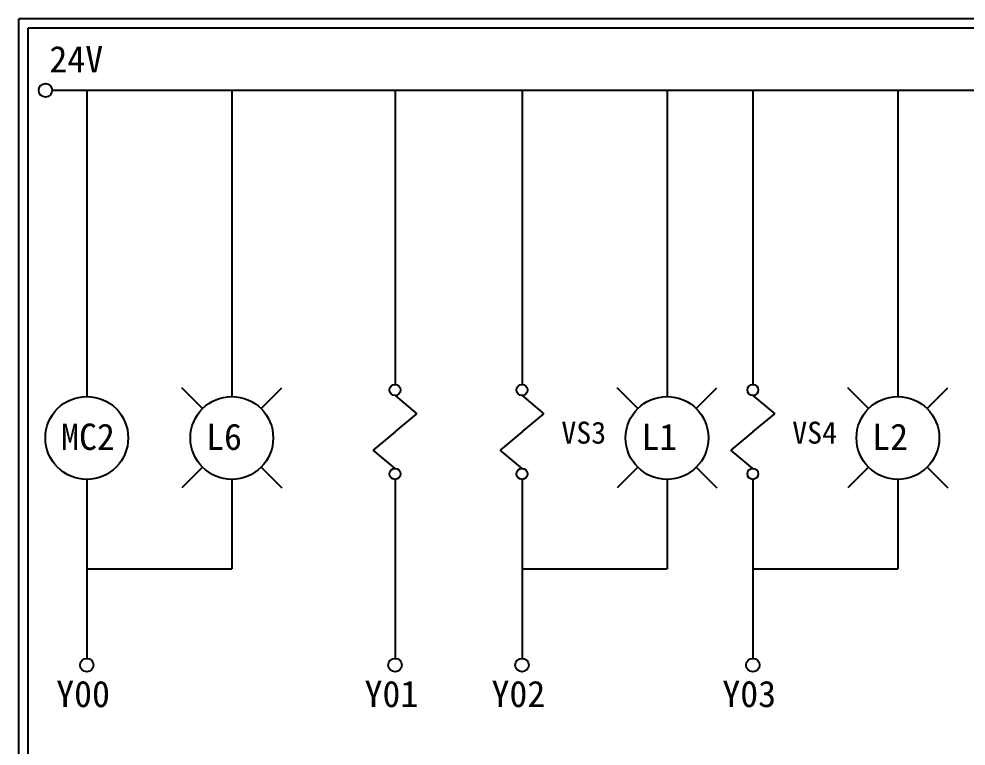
# Model space of a CAD drawing. Extents: x 926 to 1213, y 3 to 207.
# Drawn here: x 925.7 to 1055.2, y 107.6 to 207 of the extents above; entities that cross this region are included whole.
import ezdxf

# ---------------------------------------------------------------- set-up
doc = ezdxf.new("R2010")
doc.units = 0
doc.layers.get('0').update_dxf_attribs({"linetype": 'CONTINUOUS'})
doc.layers.add('圖框層', color=7, linetype='CONTINUOUS')
doc.layers.add('標尺寸層', color=3, linetype='CONTINUOUS')
doc.styles.add('STSL', font='kaiu.ttf')

msp = doc.modelspace()

# ---------------------------------------------------------------- linework, layer by layer
for p, q in [((950.84, 153.73), (948.02, 156.56)), ((958.85, 153.73), (961.68, 156.56)), ((1010.36, 153.73), (1007.53, 156.56)), ((1018.36, 153.73), (1021.19, 156.56)), ((1041.92, 153.73), (1039.09, 156.56)), ((1049.93, 153.73), (1052.76, 156.56)), ((950.84, 145.73), (948.02, 142.9)), ((958.85, 145.73), (961.68, 142.9)), ((1010.36, 145.73), (1007.53, 142.9)), ((1018.36, 145.73), (1021.19, 142.9)), ((1041.92, 145.73), (1039.09, 142.9)), ((1049.93, 145.73), (1052.76, 142.9))]:
    msp.add_line(p, q)
at = {"layer": '圖框層', "color": 7}
for p, q in [((1212.74, 206.97), (925.74, 206.97)), ((925.74, 3), (925.74, 206.97)), ((1211.49, 205.72), (926.99, 205.72)), ((926.99, 4.25), (926.99, 205.72))]:
    msp.add_line(p, q, dxfattribs=at)
at = {"layer": '標尺寸層', "color": 7}
for p, q in [((930.28, 197.22), (1207.88, 197.22)), ((935.02, 197.22), (935.02, 155.39)), ((954.85, 197.22), (954.85, 155.39)), ((977.17, 197.22), (977.17, 157.03)), ((994.53, 197.22), (994.53, 157.03)), ((1014.36, 197.22), (1014.36, 155.39)), ((1026.09, 197.22), (1026.09, 157.03)), ((1045.92, 197.22), (1045.92, 155.39)), ((977.17, 155.53), (980.17, 153.04)), ((994.53, 155.53), (997.53, 153.04)), ((1026.09, 155.53), (1029.09, 153.04)), ((977.17, 150.55), (980.17, 153.04)), ((994.53, 150.55), (997.53, 153.04)), ((1026.09, 150.55), (1029.09, 153.04)), ((977.17, 150.55), (974.16, 148.06)), ((994.53, 150.55), (991.52, 148.06)), ((1026.09, 150.55), (1023.09, 148.06)), ((977.17, 145.57), (974.16, 148.06)), ((994.53, 145.57), (991.52, 148.06)), ((1026.09, 145.57), (1023.09, 148.06)), ((935.02, 144.07), (935.02, 119.62)), ((954.85, 144.07), (954.85, 131.84)), ((977.17, 144.07), (977.17, 119.62)), ((994.53, 144.07), (994.53, 119.62)), ((1014.36, 144.07), (1014.36, 131.84)), ((1026.09, 144.07), (1026.09, 119.62)), ((1045.92, 144.07), (1045.92, 131.84))]:
    msp.add_line(p, q, dxfattribs=at)
at = {"layer": '標尺寸層'}
for p, q in [((935.02, 131.84), (954.85, 131.84)), ((994.53, 131.84), (1014.36, 131.84)), ((1026.09, 131.84), (1045.92, 131.84))]:
    msp.add_line(p, q, dxfattribs=at)
at = {"layer": '標尺寸層', "color": 7}
for centre, radius in [((929.36, 197.22), 0.92), ((977.17, 156.28), 0.751), ((994.53, 156.28), 0.751), ((1026.09, 156.28), 0.751), ((935.02, 149.73), 5.66), ((954.85, 149.73), 5.66), ((1014.36, 149.73), 5.66), ((1045.92, 149.73), 5.66), ((977.17, 144.82), 0.751), ((994.53, 144.82), 0.751), ((1026.09, 144.82), 0.751), ((935.02, 118.7), 0.92), ((977.17, 118.7), 0.92), ((994.53, 118.7), 0.92), ((1026.09, 118.7), 0.92)]:
    msp.add_circle(centre, radius, dxfattribs=at)

# ---------------------------------------------------------------- texts
at = {"layer": '圖框層', "color": 4, "style": 'STSL'}
for s, height, p in [('24V', 3.6, (929.91, 199.68)), ('MC2', 3.6, (931.51, 148.09)), ('L6', 3.6, (951.34, 148.09)), ('VS3', 3, (999.91, 148.95)), ('L1', 3.6, (1010.85, 148.09)), ('VS4', 3, (1031.48, 148.95)), ('L2', 3.6, (1042.42, 148.09)), ('Y00', 3.6, (930.84, 112.96)), ('Y01', 3.6, (973, 112.96)), ('Y02', 3.6, (990.36, 112.96)), ('Y03', 3.6, (1021.92, 112.96))]:
    msp.add_text(s, height=height, dxfattribs=at).set_placement(p)

doc.saveas('drawing.dxf')
